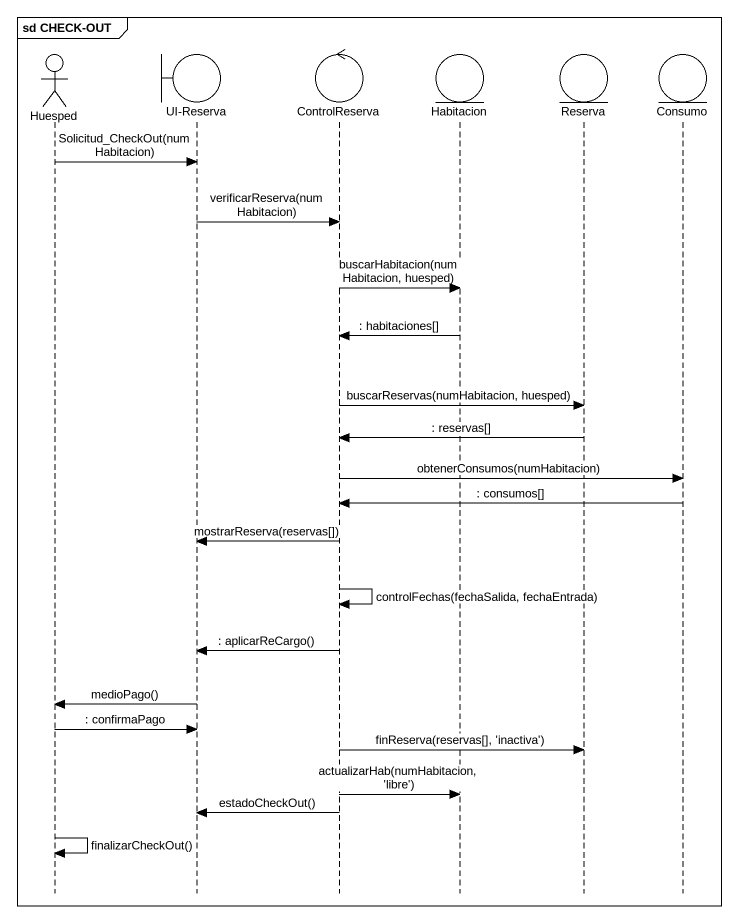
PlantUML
@startuml
mainframe sd CHECK-OUT
hide footbox
actor Huesped
boundary "UI-Reserva" as UI_Reserva
control ControlReserva
entity Habitacion
entity Reserva
entity Consumo

Huesped -> UI_Reserva : Solicitud_CheckOut(numHabitacion)
UI_Reserva -> ControlReserva : verificarReserva(numHabitacion)
ControlReserva -> Habitacion : buscarHabitacion(numHabitacion, huesped)
Habitacion -> ControlReserva : : habitaciones[]
ControlReserva -> Reserva : buscarReservas(numHabitacion, huesped)
Reserva -> ControlReserva : : reservas[]
ControlReserva -> Consumo : obtenerConsumos(numHabitacion)
Consumo -> ControlReserva : : consumos[]
ControlReserva -> UI_Reserva : mostrarReserva(reservas[])
ControlReserva -> ControlReserva : controlFechas(fechaSalida, fechaEntrada)
ControlReserva -> UI_Reserva : : aplicarReCargo()
UI_Reserva -> Huesped : medioPago()
Huesped -> UI_Reserva : : confirmaPago
ControlReserva -> Reserva : finReserva(reservas[], 'inactiva')
ControlReserva -> Habitacion : actualizarHab(numHabitacion, 'libre')
ControlReserva -> UI_Reserva : estadoCheckOut()
Huesped -> Huesped : finalizarCheckOut()
@enduml
